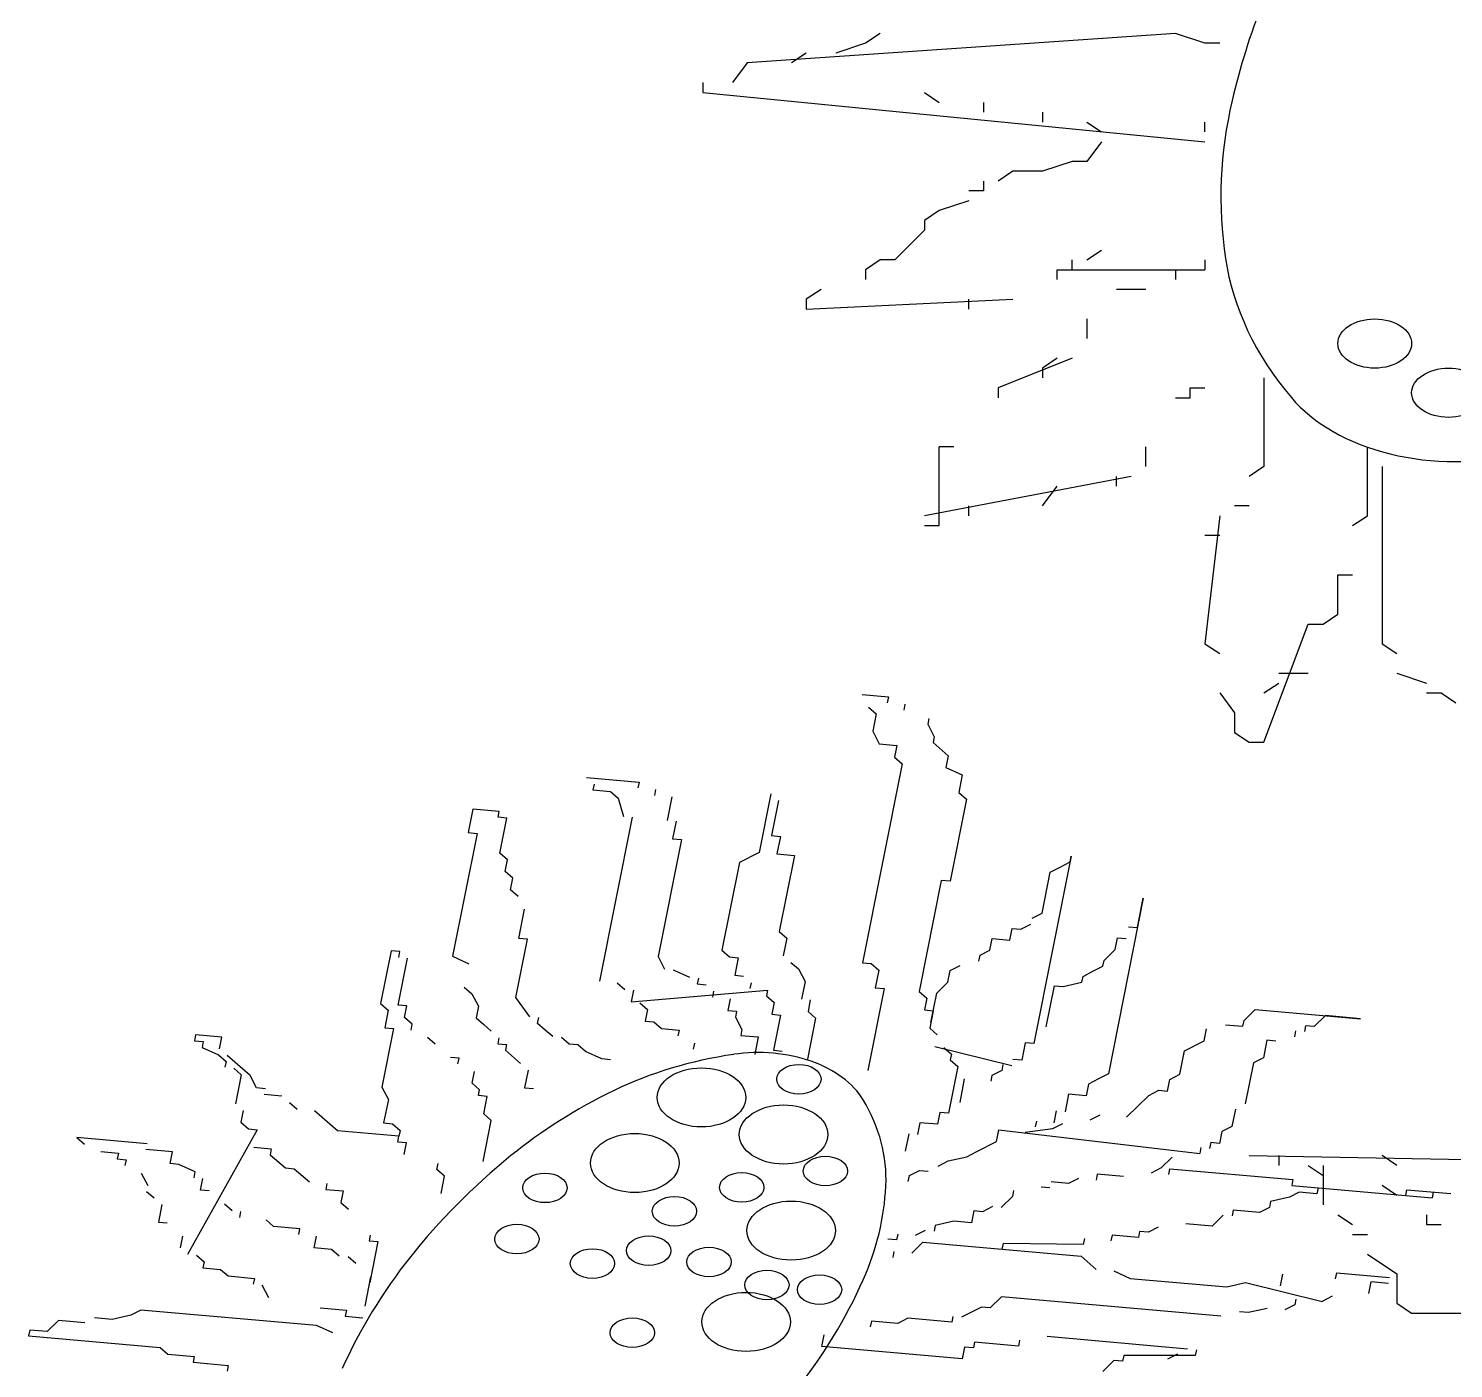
# Model space of a CAD drawing. Header units: inches. Extents: x 6.7 to 49.2, y 11 to 35.8.
# Drawn here: x 33.2821 to 33.3979, y 13.1472 to 13.2561 of the extents above; entities that cross this region are included whole.
import ezdxf

# ---------------------------------------------------------------- set-up
doc = ezdxf.new("R2010")
doc.units = ezdxf.units.IN
doc.header["$MEASUREMENT"] = 0
doc.layers.add('02', color=2, linetype='Continuous')

msp = doc.modelspace()

# ---------------------------------------------------------------- linework, layer by layer
at = {"layer": '02'}
for p, q in [((33.3753, 13.25573), (33.3405, 13.25333)), ((33.3513, 13.25573), (33.3501, 13.25493)), ((33.3777, 13.25493), (33.3753, 13.25573)), ((33.3501, 13.25493), (33.3477, 13.25413)), ((33.3789, 13.25493), (33.3777, 13.25493)), ((33.3405, 13.25333), (33.3393, 13.25173)), ((33.3453, 13.25413), (33.3441, 13.25333)), ((33.3369, 13.25173), (33.3369, 13.25093)), ((33.3369, 13.25093), (33.3777, 13.24693)), ((33.3549, 13.25093), (33.3561, 13.25013)), ((33.3597, 13.25013), (33.3597, 13.24933)), ((33.3645, 13.24933), (33.3645, 13.24853)), ((33.3681, 13.24853), (33.3693, 13.24773)), ((33.3777, 13.24773), (33.3777, 13.24853)), ((33.3693, 13.24693), (33.3681, 13.24533)), ((33.3669, 13.24533), (33.3645, 13.24453)), ((33.3681, 13.24533), (33.3669, 13.24533)), ((33.3621, 13.24453), (33.3609, 13.24373)), ((33.3645, 13.24453), (33.3621, 13.24453)), ((33.3597, 13.24293), (33.3585, 13.24293)), ((33.3597, 13.24373), (33.3597, 13.24293)), ((33.3585, 13.24213), (33.3561, 13.24133)), ((33.3561, 13.24133), (33.3549, 13.24053)), ((33.3549, 13.24053), (33.3549, 13.23973)), ((33.3549, 13.23973), (33.3525, 13.23733)), ((33.3681, 13.23733), (33.3693, 13.23813)), ((33.3513, 13.23733), (33.3501, 13.23653)), ((33.3525, 13.23733), (33.3513, 13.23733)), ((33.3669, 13.23653), (33.3669, 13.23733)), ((33.3777, 13.23733), (33.3777, 13.23653)), ((33.3501, 13.23653), (33.3501, 13.23573)), ((33.3657, 13.23653), (33.3777, 13.23653)), ((33.3657, 13.23573), (33.3657, 13.23653)), ((33.3753, 13.23653), (33.3753, 13.23573)), ((33.3465, 13.23493), (33.3453, 13.23413)), ((33.3729, 13.23493), (33.3705, 13.23493)), ((33.3453, 13.23333), (33.3621, 13.23413)), ((33.3453, 13.23413), (33.3453, 13.23333)), ((33.3585, 13.23333), (33.3585, 13.23413)), ((33.3681, 13.23253), (33.3681, 13.23093)), ((33.3669, 13.22933), (33.3609, 13.22693)), ((33.3657, 13.22933), (33.3645, 13.22853)), ((33.3645, 13.22853), (33.3645, 13.22773)), ((33.3825, 13.22773), (33.3825, 13.22053)), ((33.3609, 13.22693), (33.3609, 13.22613)), ((33.3765, 13.22693), (33.3777, 13.22693)), ((33.3765, 13.22613), (33.3765, 13.22693)), ((33.3753, 13.22613), (33.3765, 13.22613)), ((33.3561, 13.21573), (33.3561, 13.22213)), ((33.3573, 13.22213), (33.3561, 13.22213)), ((33.3729, 13.22053), (33.3729, 13.22213)), ((33.3909, 13.21653), (33.3909, 13.22213)), ((33.3717, 13.21973), (33.3549, 13.21653)), ((33.3705, 13.21893), (33.3705, 13.21973)), ((33.3825, 13.22053), (33.3813, 13.21973)), ((33.3921, 13.22053), (33.3921, 13.20613)), ((33.3645, 13.21733), (33.3657, 13.21893)), ((33.3585, 13.21653), (33.3585, 13.21733)), ((33.3813, 13.21733), (33.3801, 13.21733)), ((33.3789, 13.21653), (33.3777, 13.20613)), ((33.3897, 13.21573), (33.3909, 13.21653)), ((33.3549, 13.21573), (33.3561, 13.21573)), ((33.3789, 13.21493), (33.3777, 13.21493)), ((33.3885, 13.21173), (33.3897, 13.21173)), ((33.3885, 13.20853), (33.3885, 13.21173)), ((33.3873, 13.20773), (33.3885, 13.20853)), ((33.3825, 13.19813), (33.3861, 13.20773)), ((33.3861, 13.20773), (33.3873, 13.20773)), ((33.3777, 13.20613), (33.3789, 13.20533)), ((33.3921, 13.20613), (33.3933, 13.20533)), ((33.3837, 13.20373), (33.3861, 13.20373)), ((33.3933, 13.20373), (33.3957, 13.20293)), ((33.3789, 13.20213), (33.3801, 13.20053)), ((33.3825, 13.20213), (33.3837, 13.20293)), ((33.3957, 13.20213), (33.3969, 13.20213)), ((33.3969, 13.20213), (33.3981, 13.20133)), ((33.34984, 13.202), (33.35198, 13.20181)), ((33.35036, 13.20098), (33.35098, 13.20044)), ((33.35198, 13.20181), (33.35188, 13.20133)), ((33.35331, 13.20121), (33.35322, 13.20073)), ((33.35098, 13.20044), (33.3507, 13.19902)), ((33.35526, 13.20006), (33.35517, 13.19959)), ((33.3801, 13.20053), (33.3801, 13.19893)), ((33.3507, 13.19902), (33.35122, 13.198)), ((33.35517, 13.19959), (33.35569, 13.19857)), ((33.3801, 13.19893), (33.3813, 13.19813)), ((33.35122, 13.198), (33.35265, 13.19787)), ((33.35265, 13.19787), (33.35246, 13.19692)), ((33.35569, 13.19857), (33.3556, 13.1981)), ((33.3556, 13.1981), (33.35684, 13.19702)), ((33.3813, 13.19813), (33.3825, 13.19813)), ((33.35308, 13.19638), (33.34986, 13.18021)), ((33.35246, 13.19692), (33.35308, 13.19638)), ((33.35684, 13.19702), (33.35665, 13.19607)), ((33.32743, 13.19526), (33.33172, 13.19488)), ((33.35665, 13.19607), (33.35798, 13.19547)), ((33.35798, 13.19547), (33.35769, 13.19404)), ((33.32805, 13.19472), (33.32796, 13.19425)), ((33.32796, 13.19425), (33.32939, 13.19412)), ((33.32939, 13.19412), (33.33, 13.19358)), ((33.33172, 13.19488), (33.33162, 13.19441)), ((33.33305, 13.19428), (33.33295, 13.19381)), ((33.35769, 13.19404), (33.35831, 13.1935)), ((33.33, 13.19358), (33.33043, 13.19209)), ((33.33438, 13.19368), (33.334, 13.19178)), ((33.34242, 13.19394), (33.34147, 13.18918)), ((33.34304, 13.1934), (33.34247, 13.19054)), ((33.35831, 13.1935), (33.35699, 13.18684)), ((33.31821, 13.19269), (33.31783, 13.19079)), ((33.32035, 13.1925), (33.31821, 13.19269)), ((33.32025, 13.19203), (33.32035, 13.1925)), ((33.32097, 13.19196), (33.32025, 13.19203)), ((33.3204, 13.18911), (33.32097, 13.19196)), ((33.33115, 13.19203), (33.3285, 13.17871)), ((33.33472, 13.19171), (33.33443, 13.19029)), ((33.31854, 13.19072), (33.31655, 13.18073)), ((33.31783, 13.19079), (33.31854, 13.19072)), ((33.34247, 13.19054), (33.34319, 13.19048)), ((33.33515, 13.19022), (33.33325, 13.18071)), ((33.33443, 13.19029), (33.33515, 13.19022)), ((33.34319, 13.19048), (33.3429, 13.18905)), ((33.32102, 13.18857), (33.3204, 13.18911)), ((33.32083, 13.18762), (33.32102, 13.18857)), ((33.33986, 13.18835), (33.33844, 13.18122)), ((33.34147, 13.18918), (33.33986, 13.18835)), ((33.3429, 13.18905), (33.34433, 13.18893)), ((33.34433, 13.18893), (33.3431, 13.18274)), ((33.36683, 13.18887), (33.3638, 13.17365)), ((33.36593, 13.18798), (33.36674, 13.1884)), ((33.36674, 13.1884), (33.36683, 13.18887)), ((33.32145, 13.18708), (33.32083, 13.18762)), ((33.32126, 13.18613), (33.32145, 13.18708)), ((33.36446, 13.18424), (33.36512, 13.18757)), ((33.36512, 13.18757), (33.36593, 13.18798)), ((33.32188, 13.18559), (33.32126, 13.18613)), ((33.35627, 13.1869), (33.35447, 13.17786)), ((33.35699, 13.18684), (33.35627, 13.1869)), ((33.37269, 13.18545), (33.36985, 13.17117)), ((33.37222, 13.18307), (33.37269, 13.18545)), ((33.32193, 13.18219), (33.3224, 13.18457)), ((33.36365, 13.18383), (33.36446, 13.18424)), ((33.3431, 13.18274), (33.34372, 13.1822)), ((33.36184, 13.18205), (33.36203, 13.183)), ((33.36203, 13.183), (33.36275, 13.18294)), ((33.36275, 13.18294), (33.36356, 13.18335)), ((33.3715, 13.18313), (33.37222, 13.18307)), ((33.32169, 13.17737), (33.32264, 13.18213)), ((33.32264, 13.18213), (33.32193, 13.18219)), ((33.34372, 13.1822), (33.34343, 13.18077)), ((33.36023, 13.18123), (33.36042, 13.18218)), ((33.36042, 13.18218), (33.36184, 13.18205)), ((33.36951, 13.1804), (33.37041, 13.18129)), ((33.37041, 13.18129), (33.3706, 13.18224)), ((33.3706, 13.18224), (33.37131, 13.18218)), ((33.31155, 13.18117), (33.3107, 13.17689)), ((33.31227, 13.18111), (33.31155, 13.18117)), ((33.31213, 13.17677), (33.31289, 13.18057)), ((33.31217, 13.18063), (33.31227, 13.18111)), ((33.31655, 13.18073), (33.31788, 13.18013)), ((33.33325, 13.18071), (33.33378, 13.17969)), ((33.33844, 13.18122), (33.33906, 13.18068)), ((33.33906, 13.18068), (33.33977, 13.18061)), ((33.33977, 13.18061), (33.33949, 13.17919)), ((33.34405, 13.18024), (33.34467, 13.1797)), ((33.34986, 13.18021), (33.35057, 13.18014)), ((33.35057, 13.18014), (33.35119, 13.1796)), ((33.35932, 13.18034), (33.35942, 13.18081)), ((33.35942, 13.18081), (33.36023, 13.18123)), ((33.36941, 13.17993), (33.36951, 13.1804)), ((33.33449, 13.17963), (33.33582, 13.17903)), ((33.33654, 13.17896), (33.33644, 13.17849)), ((33.33949, 13.17919), (33.3402, 13.17912)), ((33.34467, 13.1797), (33.3452, 13.17868)), ((33.35119, 13.1796), (33.35091, 13.17818)), ((33.3568, 13.17862), (33.35699, 13.17957)), ((33.35699, 13.17957), (33.3578, 13.17999)), ((33.3677, 13.17863), (33.36779, 13.1791)), ((33.36779, 13.1791), (33.3686, 13.17952)), ((33.3686, 13.17952), (33.36941, 13.17993)), ((33.3175, 13.17823), (33.31812, 13.17769)), ((33.32992, 13.17858), (33.33054, 13.17804)), ((33.33107, 13.17703), (33.34215, 13.17798)), ((33.33126, 13.17798), (33.33107, 13.17703)), ((33.33644, 13.17849), (33.33715, 13.17842)), ((33.33777, 13.17789), (33.33768, 13.17741)), ((33.34082, 13.17858), (33.34072, 13.17811)), ((33.34215, 13.17798), (33.34206, 13.17751)), ((33.3452, 13.17868), (33.34491, 13.17725)), ((33.35162, 13.17811), (33.35029, 13.17145)), ((33.35091, 13.17818), (33.35162, 13.17811)), ((33.35447, 13.17786), (33.35509, 13.17732)), ((33.3559, 13.17773), (33.3568, 13.17862)), ((33.3648, 13.17501), (33.36546, 13.17834)), ((33.36546, 13.17834), (33.36618, 13.17828)), ((33.36618, 13.17828), (33.3677, 13.17863)), ((33.3107, 13.17689), (33.31132, 13.17635)), ((33.31284, 13.1767), (33.31213, 13.17677)), ((33.31265, 13.17575), (33.31284, 13.1767)), ((33.31812, 13.17769), (33.31865, 13.17667)), ((33.31865, 13.17667), (33.31846, 13.17572)), ((33.32284, 13.17582), (33.32169, 13.17737)), ((33.33178, 13.17696), (33.3324, 13.17642)), ((33.33911, 13.17728), (33.33892, 13.17633)), ((33.34206, 13.17751), (33.34268, 13.17697)), ((33.34268, 13.17697), (33.34249, 13.17602)), ((33.34562, 13.17719), (33.34544, 13.17624)), ((33.35509, 13.17732), (33.3549, 13.17637)), ((33.35543, 13.17536), (33.3559, 13.17773)), ((33.31132, 13.17635), (33.31104, 13.17492)), ((33.31327, 13.17521), (33.31265, 13.17575)), ((33.31846, 13.17572), (33.31908, 13.17518)), ((33.32345, 13.17528), (33.32355, 13.17575)), ((33.3324, 13.17642), (33.33221, 13.17547)), ((33.33221, 13.17547), (33.33292, 13.17541)), ((33.33892, 13.17633), (33.33963, 13.17627)), ((33.33963, 13.17627), (33.33954, 13.17579)), ((33.33954, 13.17579), (33.34006, 13.17478)), ((33.34249, 13.17602), (33.3432, 13.17595)), ((33.3432, 13.17595), (33.34263, 13.1731)), ((33.34605, 13.1757), (33.34539, 13.17237)), ((33.34544, 13.17624), (33.34605, 13.1757)), ((33.3549, 13.17637), (33.35562, 13.17631)), ((33.35562, 13.17631), (33.35533, 13.17488)), ((33.38079, 13.17505), (33.38088, 13.17552)), ((33.38088, 13.17552), (33.38179, 13.17641)), ((33.38179, 13.17641), (33.39035, 13.17565)), ((33.3875, 13.17591), (33.38659, 13.17502)), ((33.39035, 13.17565), (33.3875, 13.17591)), ((33.29567, 13.17435), (33.29557, 13.17387)), ((33.29781, 13.17416), (33.29567, 13.17435)), ((33.31175, 13.17486), (33.3108, 13.1701)), ((33.31104, 13.17492), (33.31175, 13.17486)), ((33.31318, 13.17474), (33.31327, 13.17521)), ((33.31908, 13.17518), (33.3197, 13.17464)), ((33.32407, 13.17474), (33.32345, 13.17528)), ((33.32469, 13.1742), (33.32407, 13.17474)), ((33.33292, 13.17541), (33.33354, 13.17487)), ((33.33354, 13.17487), (33.33497, 13.17474)), ((33.33497, 13.17474), (33.33487, 13.17427)), ((33.34006, 13.17478), (33.33997, 13.1743)), ((33.33997, 13.1743), (33.34139, 13.17418)), ((33.35533, 13.17488), (33.35595, 13.17434)), ((33.37765, 13.17387), (33.37784, 13.17483)), ((33.37936, 13.17517), (33.38079, 13.17505)), ((33.38507, 13.17467), (33.38498, 13.17419)), ((33.38588, 13.17508), (33.38578, 13.17461)), ((33.38659, 13.17502), (33.38588, 13.17508)), ((33.29557, 13.17387), (33.29629, 13.17381)), ((33.29629, 13.17381), (33.29619, 13.17333)), ((33.29619, 13.17333), (33.29753, 13.17273)), ((33.29762, 13.17321), (33.29781, 13.17416)), ((33.31513, 13.17359), (33.31451, 13.17413)), ((33.32032, 13.1741), (33.32022, 13.17363)), ((33.32022, 13.17363), (33.32093, 13.17356)), ((33.32093, 13.17356), (33.32084, 13.17309)), ((33.32603, 13.1736), (33.32541, 13.17414)), ((33.32674, 13.17354), (33.32603, 13.1736)), ((33.32736, 13.173), (33.32674, 13.17354)), ((33.33621, 13.17367), (33.33611, 13.17319)), ((33.34139, 13.17418), (33.34111, 13.17275)), ((33.35576, 13.17339), (33.362, 13.17187)), ((33.35648, 13.17333), (33.3571, 13.17279)), ((33.36309, 13.17371), (33.36281, 13.17228)), ((33.3638, 13.17365), (33.36309, 13.17371)), ((33.37603, 13.17305), (33.37765, 13.17387)), ((33.38274, 13.17391), (33.38246, 13.17248)), ((33.38345, 13.17384), (33.38274, 13.17391)), ((33.29753, 13.17273), (33.29815, 13.17219)), ((33.29815, 13.17219), (33.29805, 13.17172)), ((33.29886, 13.17213), (33.29824, 13.17267)), ((33.29948, 13.17159), (33.29886, 13.17213)), ((33.31708, 13.17245), (33.31637, 13.17252)), ((33.31699, 13.17198), (33.31708, 13.17245)), ((33.32084, 13.17309), (33.32208, 13.17201)), ((33.32869, 13.17239), (33.32736, 13.173)), ((33.3294, 13.17233), (33.32869, 13.17239)), ((33.34263, 13.1731), (33.34334, 13.17303)), ((33.3571, 13.17279), (33.357, 13.17231)), ((33.357, 13.17231), (33.35762, 13.17177)), ((33.36281, 13.17228), (33.36209, 13.17234)), ((33.37565, 13.17114), (33.37603, 13.17305)), ((33.38165, 13.17207), (33.38098, 13.16874)), ((33.38246, 13.17248), (33.38165, 13.17207)), ((33.29876, 13.17165), (33.29938, 13.17111)), ((33.29938, 13.17111), (33.29891, 13.16873)), ((33.3001, 13.17105), (33.29948, 13.17159)), ((33.30062, 13.17004), (33.3001, 13.17105)), ((33.31813, 13.17042), (33.31832, 13.17138)), ((33.3227, 13.17147), (33.32241, 13.17004)), ((33.35762, 13.17177), (33.35686, 13.16797)), ((33.36038, 13.17104), (33.36029, 13.17057)), ((33.36119, 13.17146), (33.36038, 13.17104)), ((33.36128, 13.17193), (33.36119, 13.17146)), ((33.36985, 13.17117), (33.36904, 13.17076)), ((33.37484, 13.17073), (33.37565, 13.17114)), ((33.30134, 13.16997), (33.30062, 13.17004)), ((33.3108, 13.1701), (33.31133, 13.16909)), ((33.31875, 13.16988), (33.31813, 13.17042)), ((33.31865, 13.16941), (33.31875, 13.16988)), ((33.32241, 13.17004), (33.32313, 13.16998)), ((33.35814, 13.17076), (33.35777, 13.16885)), ((33.36823, 13.17035), (33.36804, 13.1694)), ((33.36904, 13.17076), (33.36823, 13.17035)), ((33.37313, 13.16943), (33.37394, 13.16984)), ((33.37394, 13.16984), (33.37465, 13.16978)), ((33.37465, 13.16978), (33.37484, 13.17073)), ((33.30267, 13.16937), (33.30124, 13.1695)), ((33.30391, 13.16829), (33.30329, 13.16883)), ((33.31133, 13.16909), (33.31095, 13.16719)), ((33.31937, 13.16935), (33.31865, 13.16941)), ((33.31908, 13.16792), (33.31937, 13.16935)), ((33.36661, 13.16952), (33.36633, 13.1681)), ((33.36804, 13.1694), (33.36661, 13.16952)), ((33.37133, 13.16765), (33.37313, 13.16943)), ((33.29953, 13.1682), (33.29934, 13.16724)), ((33.30595, 13.16763), (33.30533, 13.16817)), ((33.30719, 13.16655), (33.30595, 13.16763)), ((33.31904, 13.16405), (33.3197, 13.16738)), ((33.3197, 13.16738), (33.31908, 13.16792)), ((33.35615, 13.16803), (33.35596, 13.16708)), ((33.35686, 13.16797), (33.35615, 13.16803)), ((33.36562, 13.16816), (33.36543, 13.16721)), ((33.36838, 13.16743), (33.36918, 13.16784)), ((33.38018, 13.16832), (33.37989, 13.1669)), ((33.30067, 13.16664), (33.29502, 13.15649)), ((33.29934, 13.16724), (33.29996, 13.16671)), ((33.29996, 13.16671), (33.30067, 13.16664)), ((33.31219, 13.16611), (33.30719, 13.16655)), ((33.31095, 13.16719), (33.31166, 13.16712)), ((33.31166, 13.16712), (33.31228, 13.16658)), ((33.31228, 13.16658), (33.31219, 13.16611)), ((33.35363, 13.16631), (33.35334, 13.16489)), ((33.35453, 13.1672), (33.35434, 13.16625)), ((33.35596, 13.16708), (33.35453, 13.1672)), ((33.36077, 13.16568), (33.36095, 13.16663)), ((33.36095, 13.16663), (33.37728, 13.16471)), ((33.3631, 13.16645), (33.36533, 13.16673)), ((33.364, 13.16733), (33.3639, 13.16686)), ((33.36533, 13.16673), (33.36614, 13.16714)), ((33.37908, 13.16648), (33.37889, 13.16553)), ((33.37989, 13.1669), (33.37908, 13.16648)), ((33.29173, 13.1655), (33.28602, 13.166)), ((33.28602, 13.166), (33.28664, 13.16546)), ((33.29378, 13.16483), (33.29163, 13.16502)), ((33.30039, 13.16521), (33.30182, 13.16509)), ((33.30182, 13.16509), (33.30172, 13.16461)), ((33.31209, 13.16563), (33.31219, 13.16611)), ((33.31281, 13.16557), (33.31209, 13.16563)), ((33.31262, 13.16462), (33.31281, 13.16557)), ((33.35915, 13.16486), (33.36077, 13.16568)), ((33.37737, 13.16518), (33.37728, 13.16471)), ((33.37818, 13.16559), (33.37808, 13.16512)), ((33.37889, 13.16553), (33.37818, 13.16559)), ((33.28797, 13.16486), (33.2894, 13.16473)), ((33.2894, 13.16473), (33.2893, 13.16426)), ((33.2893, 13.16426), (33.29002, 13.1642)), ((33.29002, 13.1642), (33.28992, 13.16372)), ((33.29359, 13.16388), (33.29378, 13.16483)), ((33.2943, 13.16382), (33.29359, 13.16388)), ((33.30172, 13.16461), (33.30296, 13.16353)), ((33.31528, 13.16341), (33.31538, 13.16389)), ((33.35601, 13.16368), (33.35682, 13.1641)), ((33.35682, 13.1641), (33.35834, 13.16444)), ((33.35834, 13.16444), (33.35915, 13.16486)), ((33.37504, 13.16442), (33.37414, 13.16353)), ((33.3813, 13.16453), (33.4257, 13.16373)), ((33.3837, 13.16453), (33.3837, 13.16373)), ((33.3933, 13.16373), (33.3921, 13.16453)), ((33.29125, 13.16312), (33.29178, 13.1621)), ((33.29563, 13.16321), (33.2943, 13.16382)), ((33.29554, 13.16274), (33.29563, 13.16321)), ((33.30296, 13.16353), (33.30367, 13.16347)), ((33.30367, 13.16347), (33.30491, 13.16239)), ((33.3159, 13.16287), (33.31528, 13.16341)), ((33.31562, 13.16145), (33.3159, 13.16287)), ((33.35358, 13.16244), (33.35368, 13.16292)), ((33.35368, 13.16292), (33.35449, 13.16333)), ((33.35449, 13.16333), (33.3552, 13.16327)), ((33.36895, 13.16302), (33.36886, 13.16255)), ((33.37109, 13.16283), (33.36895, 13.16302)), ((33.37414, 13.16353), (33.37333, 13.16312)), ((33.37476, 13.16299), (33.37485, 13.16347)), ((33.37485, 13.16347), (33.38484, 13.16258)), ((33.3861, 13.16373), (33.3873, 13.16293)), ((33.3873, 13.16373), (33.3873, 13.16053)), ((33.29168, 13.16163), (33.2923, 13.16109)), ((33.29606, 13.16172), (33.29625, 13.16268)), ((33.29678, 13.16166), (33.29606, 13.16172)), ((33.30634, 13.16227), (33.30624, 13.16179)), ((33.30624, 13.16179), (33.30767, 13.16166)), ((33.30767, 13.16166), (33.30748, 13.16071)), ((33.36215, 13.16169), (33.36205, 13.16121)), ((33.3651, 13.16191), (33.36438, 13.16197)), ((33.36662, 13.16226), (33.36519, 13.16239)), ((33.36743, 13.16267), (33.36662, 13.16226)), ((33.38537, 13.16157), (33.38456, 13.16116)), ((33.38484, 13.16258), (33.38475, 13.16211)), ((33.38475, 13.16211), (33.39617, 13.1611)), ((33.38679, 13.16144), (33.38537, 13.16157)), ((33.38689, 13.16192), (33.38679, 13.16144)), ((33.3921, 13.16213), (33.3933, 13.16133)), ((33.39403, 13.16129), (33.39412, 13.16176)), ((33.39412, 13.16176), (33.39769, 13.16145)), ((33.39626, 13.16157), (33.39617, 13.1611)), ((33.29292, 13.16055), (33.29264, 13.15912)), ((33.29863, 13.16004), (33.29801, 13.16058)), ((33.30748, 13.16071), (33.3081, 13.16017)), ((33.36044, 13.16039), (33.35963, 13.15997)), ((33.36205, 13.16121), (33.36115, 13.16032)), ((33.38304, 13.16081), (33.38294, 13.16033)), ((33.38456, 13.16116), (33.38304, 13.16081)), ((33.29925, 13.1595), (33.29935, 13.15998)), ((33.30201, 13.15878), (33.30139, 13.15932)), ((33.35891, 13.16004), (33.35873, 13.15908)), ((33.35963, 13.15997), (33.35891, 13.16004)), ((33.37918, 13.1597), (33.37828, 13.15881)), ((33.37999, 13.16011), (33.3799, 13.15963)), ((33.38213, 13.15992), (33.37999, 13.16011)), ((33.38294, 13.16033), (33.38213, 13.15992)), ((33.3885, 13.15973), (33.3897, 13.15893)), ((33.3957, 13.15973), (33.3957, 13.15893)), ((33.29264, 13.15912), (33.29335, 13.15906)), ((33.30415, 13.15859), (33.30201, 13.15878)), ((33.30406, 13.15811), (33.30415, 13.15859)), ((33.30986, 13.15808), (33.30977, 13.15761)), ((33.35273, 13.15816), (33.35264, 13.15769)), ((33.35497, 13.15845), (33.35416, 13.15804)), ((33.35578, 13.15886), (33.35568, 13.15839)), ((33.3573, 13.15921), (33.35578, 13.15886)), ((33.35873, 13.15908), (33.3573, 13.15921)), ((33.37015, 13.15807), (33.37005, 13.1576)), ((33.37229, 13.15788), (33.37015, 13.15807)), ((33.37238, 13.15836), (33.37229, 13.15788)), ((33.3731, 13.1583), (33.37238, 13.15836)), ((33.3739, 13.15871), (33.3731, 13.1583)), ((33.37828, 13.15881), (33.37614, 13.159)), ((33.3897, 13.15813), (33.3909, 13.15813)), ((33.3957, 13.15893), (33.3969, 13.15893)), ((33.29459, 13.15798), (33.2944, 13.15703)), ((33.3053, 13.15703), (33.30549, 13.15798)), ((33.30672, 13.15691), (33.3053, 13.15703)), ((33.30977, 13.15761), (33.31048, 13.15754)), ((33.31048, 13.15754), (33.30982, 13.15421)), ((33.35264, 13.15769), (33.35192, 13.15775)), ((33.35387, 13.15661), (33.35478, 13.1575)), ((33.35478, 13.1575), (33.36763, 13.15636)), ((33.3613, 13.1574), (33.3612, 13.15693)), ((33.36781, 13.15731), (33.3613, 13.1574)), ((33.36791, 13.15779), (33.36781, 13.15731)), ((33.29573, 13.15643), (33.29635, 13.15589)), ((33.29635, 13.15589), (33.29626, 13.15541)), ((33.30734, 13.15637), (33.30672, 13.15691)), ((33.30868, 13.15577), (33.30806, 13.1563)), ((33.35235, 13.15626), (33.35245, 13.15673)), ((33.36763, 13.15636), (33.36886, 13.15528)), ((33.3909, 13.15653), (33.3933, 13.15493)), ((33.29626, 13.15541), (33.29769, 13.15529)), ((33.29769, 13.15529), (33.2983, 13.15475)), ((33.2983, 13.15475), (33.30045, 13.15456)), ((33.30944, 13.15231), (33.30991, 13.15469)), ((33.37029, 13.15516), (33.37162, 13.15455)), ((33.38385, 13.15396), (33.38404, 13.15491)), ((33.38832, 13.15453), (33.38842, 13.155)), ((33.38842, 13.155), (33.3927, 13.15463)), ((33.3933, 13.15493), (33.3933, 13.15253)), ((33.30045, 13.15456), (33.30035, 13.15408)), ((33.30106, 13.15402), (33.30159, 13.153)), ((33.37162, 13.15455), (33.37947, 13.15386)), ((33.37947, 13.15386), (33.381, 13.15421)), ((33.381, 13.15421), (33.38723, 13.15269)), ((33.39118, 13.15428), (33.39099, 13.15332)), ((33.39261, 13.15415), (33.39118, 13.15428)), ((33.36116, 13.15306), (33.36025, 13.15217)), ((33.379, 13.15148), (33.36116, 13.15306)), ((33.385, 13.1524), (33.38419, 13.15199)), ((33.38509, 13.15288), (33.385, 13.1524)), ((33.38804, 13.1531), (33.38723, 13.15269)), ((33.3933, 13.15253), (33.3945, 13.15173)), ((33.28451, 13.15112), (33.28361, 13.15024)), ((33.28665, 13.15094), (33.28451, 13.15112)), ((33.28889, 13.15122), (33.28746, 13.15135)), ((33.29041, 13.15157), (33.28889, 13.15122)), ((33.29122, 13.15198), (33.29041, 13.15157)), ((33.30549, 13.15072), (33.29122, 13.15198)), ((33.30578, 13.15215), (33.30792, 13.15196)), ((33.30792, 13.15196), (33.30782, 13.15148)), ((33.30782, 13.15148), (33.30925, 13.15136)), ((33.35355, 13.15131), (33.35274, 13.1509)), ((33.35712, 13.151), (33.35355, 13.15131)), ((33.35721, 13.15147), (33.35712, 13.151)), ((33.35954, 13.15223), (33.35792, 13.15141)), ((33.36025, 13.15217), (33.35954, 13.15223)), ((33.38124, 13.15177), (33.38052, 13.15183)), ((33.38276, 13.15212), (33.38124, 13.15177)), ((33.3945, 13.15173), (33.4461, 13.15173)), ((33.28218, 13.15036), (33.28208, 13.14989)), ((33.28361, 13.15024), (33.28218, 13.15036)), ((33.30683, 13.15012), (33.30549, 13.15072)), ((33.34655, 13.14902), (33.34674, 13.14998)), ((33.3506, 13.15109), (33.3505, 13.15061)), ((33.35274, 13.1509), (33.3506, 13.15109)), ((33.28208, 13.14989), (33.29279, 13.14894)), ((33.29279, 13.14894), (33.29341, 13.1484)), ((33.35797, 13.14801), (33.34655, 13.14902)), ((33.35816, 13.14897), (33.35797, 13.14801)), ((33.35888, 13.1489), (33.35816, 13.14897)), ((33.35897, 13.14938), (33.35888, 13.1489)), ((33.36254, 13.14906), (33.35897, 13.14938)), ((33.36264, 13.14954), (33.36254, 13.14906)), ((33.37629, 13.14881), (33.36487, 13.14982)), ((33.29341, 13.1484), (33.29555, 13.14821)), ((33.29555, 13.14821), (33.29546, 13.14774)), ((33.29546, 13.14774), (33.29831, 13.14748)), ((33.3703, 13.14789), (33.36939, 13.147)), ((33.37101, 13.14783), (33.3703, 13.14789)), ((33.37111, 13.1483), (33.37101, 13.14783)), ((33.37691, 13.14828), (33.37111, 13.1483)), ((33.37548, 13.1484), (33.37467, 13.14799)), ((33.37701, 13.14875), (33.37691, 13.14828)), ((33.29831, 13.14748), (33.29822, 13.14701))]:
    msp.add_line(p, q, dxfattribs=at)
for centre, major_axis, start_param, end_param in [((33.50206, 13.23756), (-0.12363, 0), -0.353997, -0.154875), ((33.45501, 13.24246), (-0.07601, 0), -0.154875, 0.099341), ((33.42253, 13.2403), (0.04337, 0), 3.240933, 3.653765), ((33.39806, 13.23113), (0.0153, 0), 3.653765, 4.358392), ((33.39806, 13.23113), (-0.0153, 0), 1.216799, 1.921426), ((33.34505, 13.15583), (-0.02602, 0), -1.352112, -0.939281), ((33.3414, 13.16679), (-0.00918, 0), 4.226446, 4.931073), ((33.3414, 13.16679), (0.00918, 0), 0.380227, 1.084853), ((33.35661, 13.1453), (-0.0456, 0), -0.939281, -0.685065), ((33.32576, 13.16263), (0.02602, 0), -0.032605, 0.380227), ((33.37874, 13.13324), (-0.07418, 0), -0.685065, -0.485943), ((33.30619, 13.16305), (-0.0456, 0), 2.854772, 3.108988), ((33.37874, 13.13324), (-0.07418, 0), -0.485943, -0.286821), ((33.27878, 13.16844), (-0.07418, 0), 2.65565, 2.854772)]:
    msp.add_ellipse(centre, major_axis=major_axis, ratio=0.666667, start_param=start_param, end_param=end_param, dxfattribs=at)
for centre, major_axis in [((33.3915, 13.23053), (0.003, 0)), ((33.3975, 13.22653), (0.003, 0)), ((33.33678, 13.16926), (-0.0036, 0)), ((33.3447, 13.17074), (-0.0018, 0)), ((33.34345, 13.16625), (0.0036, 0)), ((33.33136, 13.16393), (0.0036, 0)), ((33.34685, 13.16328), (-0.0018, 0)), ((33.32406, 13.16191), (0.0018, 0)), ((33.34005, 13.16195), (-0.0018, 0)), ((33.33458, 13.16001), (-0.0018, 0)), ((33.34407, 13.15844), (0.0036, 0)), ((33.32178, 13.15775), (-0.0018, 0)), ((33.32792, 13.15576), (-0.0018, 0)), ((33.33249, 13.15681), (-0.0018, 0)), ((33.33739, 13.15589), (0.0018, 0)), ((33.3421, 13.15402), (-0.0018, 0)), ((33.34638, 13.15364), (-0.0018, 0)), ((33.34041, 13.15102), (-0.0036, 0)), ((33.33116, 13.15014), (-0.0018, 0))]:
    msp.add_ellipse(centre, major_axis=major_axis, ratio=0.666667, dxfattribs=at)

doc.saveas('drawing.dxf')
